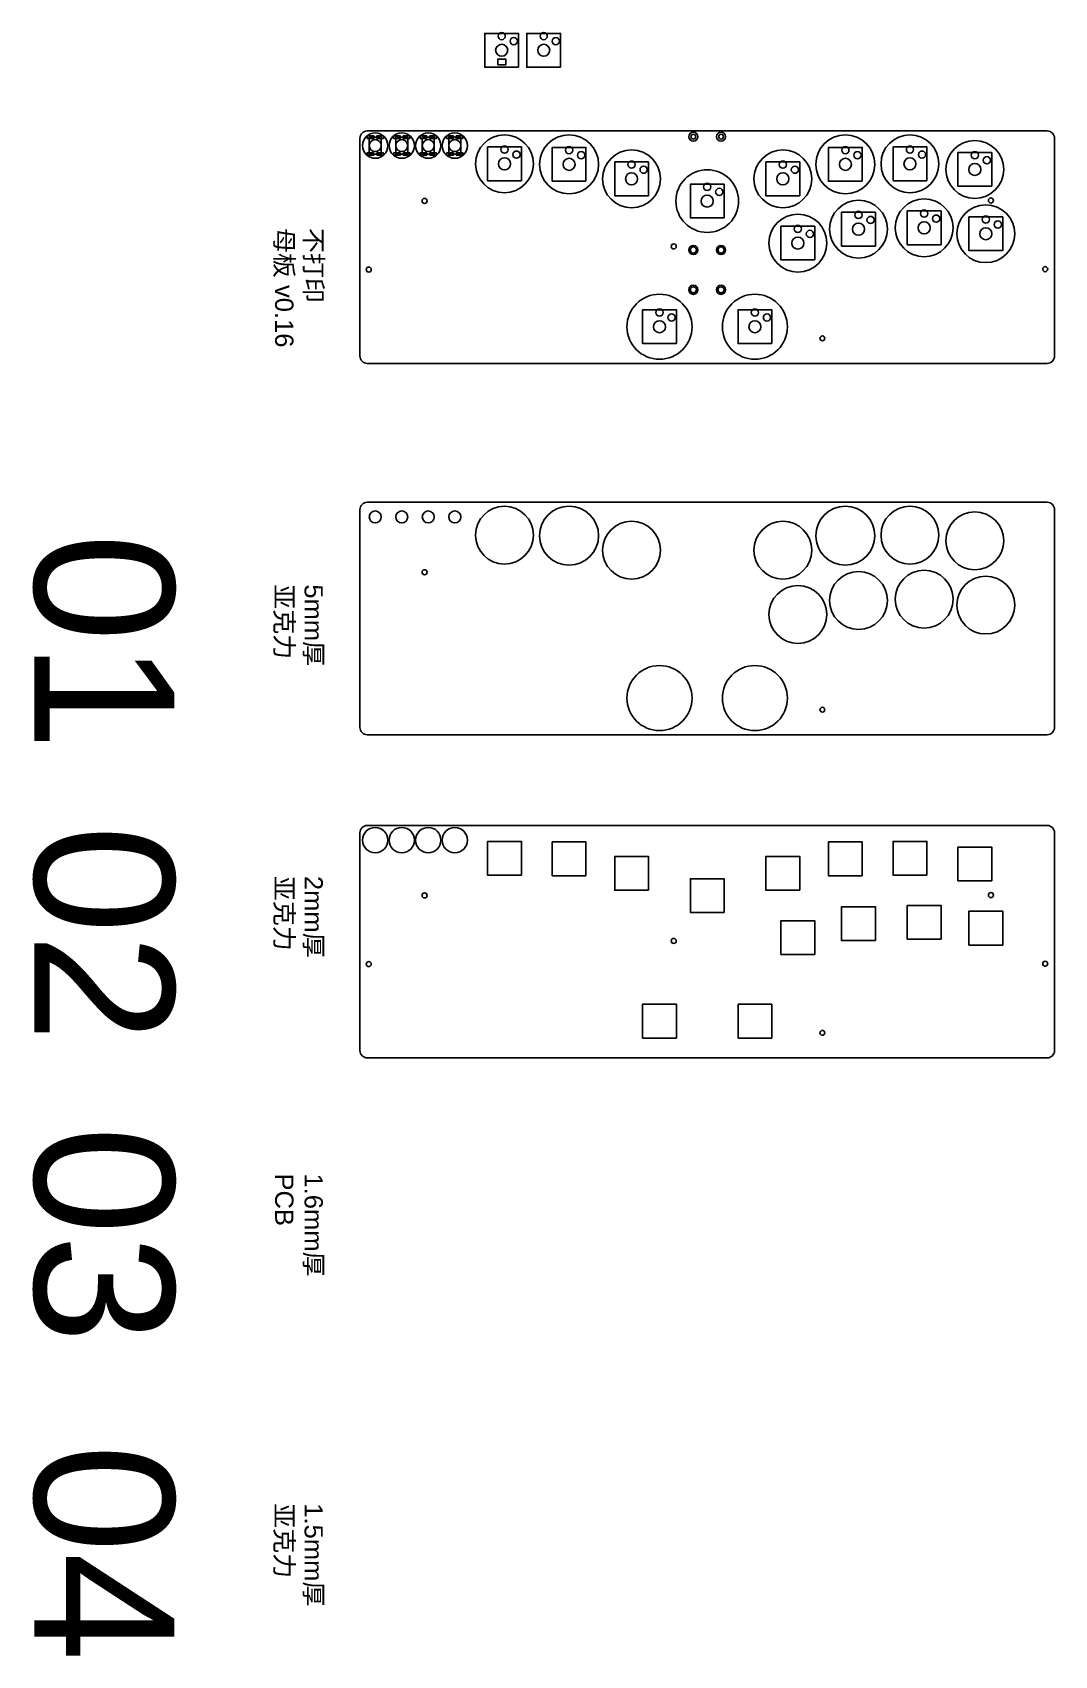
# Model space of a CAD drawing. Header units: millimetres. Extents: x 1891 to 2315, y 1390 to 2064.
import ezdxf

# ---------------------------------------------------------------- set-up
doc = ezdxf.new("R2010")
doc.units = ezdxf.units.MM
doc.layers.add('01 外壳', color=7, linetype='Continuous')
doc.layers.add('边框', color=7, linetype='Continuous')
doc.styles.get("Standard").update_dxf_attribs({"font": 'Arial.ttf'})

msp = doc.modelspace()

# ---------------------------------------------------------------- linework, layer by layer
at = {"transparency": 33554687}
for centre in [(2218.73, 1936.74), (2218.73, 1782.68), (2218.73, 1648.61)]:
    msp.add_circle(centre, 1, dxfattribs=at)
at = {"layer": '01 外壳', "transparency": 33554687}
for points in [[(2092.71, 2049.25), (2092.71, 2063.25), (2078.71, 2063.25), (2078.71, 2049.25)], [(2110.14, 2049.25), (2110.14, 2063.25), (2096.14, 2063.25), (2096.14, 2049.25)], [(2084.16, 2050.16), (2084.16, 2052.6), (2087.37, 2052.6), (2087.37, 2050.16)], [(2029.86, 2019.71), (2032.66, 2019.71), (2032.66, 2020.71), (2029.86, 2020.71)], [(2030.76, 2013.21), (2035.76, 2013.21), (2035.76, 2020.21), (2030.76, 2020.21)], [(2033.86, 2019.71), (2036.66, 2019.71), (2036.66, 2020.71), (2033.86, 2020.71)], [(2040.86, 2019.71), (2043.66, 2019.71), (2043.66, 2020.71), (2040.86, 2020.71)], [(2041.76, 2013.21), (2046.76, 2013.21), (2046.76, 2020.21), (2041.76, 2020.21)], [(2044.86, 2019.71), (2047.66, 2019.71), (2047.66, 2020.71), (2044.86, 2020.71)], [(2051.86, 2019.71), (2054.66, 2019.71), (2054.66, 2020.71), (2051.86, 2020.71)], [(2052.76, 2013.21), (2057.76, 2013.21), (2057.76, 2020.21), (2052.76, 2020.21)], [(2055.86, 2019.71), (2058.66, 2019.71), (2058.66, 2020.71), (2055.86, 2020.71)], [(2062.86, 2019.71), (2065.66, 2019.71), (2065.66, 2020.71), (2062.86, 2020.71)], [(2063.76, 2013.21), (2068.76, 2013.21), (2068.76, 2020.21), (2063.76, 2020.21)], [(2066.86, 2019.71), (2069.66, 2019.71), (2069.66, 2020.71), (2066.86, 2020.71)], [(2029.86, 2012.71), (2032.66, 2012.71), (2032.66, 2013.71), (2029.86, 2013.71)], [(2033.86, 2012.71), (2036.66, 2012.71), (2036.66, 2013.71), (2033.86, 2013.71)], [(2040.86, 2012.71), (2043.66, 2012.71), (2043.66, 2013.71), (2040.86, 2013.71)], [(2044.86, 2012.71), (2047.66, 2012.71), (2047.66, 2013.71), (2044.86, 2013.71)], [(2051.86, 2012.71), (2054.66, 2012.71), (2054.66, 2013.71), (2051.86, 2013.71)], [(2055.86, 2012.71), (2058.66, 2012.71), (2058.66, 2013.71), (2055.86, 2013.71)], [(2062.86, 2012.71), (2065.66, 2012.71), (2065.66, 2013.71), (2062.86, 2013.71)], [(2066.86, 2012.71), (2069.66, 2012.71), (2069.66, 2013.71), (2066.86, 2013.71)], [(2093.87, 2002.16), (2093.87, 2016.16), (2079.87, 2016.16), (2079.87, 2002.16)], [(2120.66, 2001.94), (2120.66, 2015.94), (2106.66, 2015.94), (2106.66, 2001.94)], [(2235.26, 2001.94), (2235.26, 2015.94), (2221.26, 2015.94), (2221.26, 2001.94)], [(2262.05, 2002.16), (2262.05, 2016.16), (2248.05, 2016.16), (2248.05, 2002.16)], [(2288.95, 1999.83), (2288.95, 2013.83), (2274.95, 2013.83), (2274.95, 1999.83)], [(2146.59, 1995.92), (2146.59, 2009.92), (2132.59, 2009.92), (2132.59, 1995.92)], [(2209.33, 1995.92), (2209.33, 2009.92), (2195.33, 2009.92), (2195.33, 1995.92)], [(2177.96, 1986.7), (2177.96, 2000.7), (2163.96, 2000.7), (2163.96, 1986.7)], [(2240.71, 1975.05), (2240.71, 1989.05), (2226.71, 1989.05), (2226.71, 1975.05)], [(2267.94, 1975.61), (2267.94, 1989.61), (2253.94, 1989.61), (2253.94, 1975.61)], [(2293.51, 1973.16), (2293.51, 1987.16), (2279.51, 1987.16), (2279.51, 1973.16)], [(2215.56, 1969.27), (2215.56, 1983.27), (2201.56, 1983.27), (2201.56, 1969.27)], [(2158.18, 1934.58), (2158.18, 1948.58), (2144.18, 1948.58), (2144.18, 1934.58)], [(2197.74, 1934.58), (2197.74, 1948.58), (2183.74, 1948.58), (2183.74, 1934.58)], [(2093.87, 1714.04), (2093.87, 1728.04), (2079.87, 1728.04), (2079.87, 1714.04)], [(2120.66, 1713.81), (2120.66, 1727.81), (2106.66, 1727.81), (2106.66, 1713.81)], [(2235.26, 1713.81), (2235.26, 1727.81), (2221.26, 1727.81), (2221.26, 1713.81)], [(2262.05, 1714.04), (2262.05, 1728.04), (2248.05, 1728.04), (2248.05, 1714.04)], [(2288.95, 1711.7), (2288.95, 1725.7), (2274.95, 1725.7), (2274.95, 1711.7)], [(2146.59, 1707.8), (2146.59, 1721.8), (2132.59, 1721.8), (2132.59, 1707.8)], [(2209.33, 1707.8), (2209.33, 1721.8), (2195.33, 1721.8), (2195.33, 1707.8)], [(2177.96, 1698.57), (2177.96, 1712.57), (2163.96, 1712.57), (2163.96, 1698.57)], [(2240.71, 1686.92), (2240.71, 1700.92), (2226.71, 1700.92), (2226.71, 1686.92)], [(2267.94, 1687.48), (2267.94, 1701.48), (2253.94, 1701.48), (2253.94, 1687.48)], [(2293.51, 1685.04), (2293.51, 1699.04), (2279.51, 1699.04), (2279.51, 1685.04)], [(2215.56, 1681.14), (2215.56, 1695.14), (2201.56, 1695.14), (2201.56, 1681.14)], [(2158.18, 1646.46), (2158.18, 1660.46), (2144.18, 1660.46), (2144.18, 1646.46)], [(2197.74, 1646.46), (2197.74, 1660.46), (2183.74, 1660.46), (2183.74, 1646.46)]]:
    msp.add_lwpolyline(points, close=True, dxfattribs=at)
for points in [[(2026.91, 2019.78, -0.414214), (2029.91, 2022.78), (2312.01, 2022.78, -0.414214), (2315.01, 2019.78), (2315.01, 1929.38, -0.414214), (2312.01, 1926.38), (2029.91, 1926.38, -0.414214), (2026.91, 1929.38)], [(2026.91, 1865.72, -0.414214), (2029.91, 1868.72), (2312.01, 1868.72, -0.414214), (2315.01, 1865.72), (2315.01, 1775.32, -0.414214), (2312.01, 1772.32), (2029.91, 1772.32, -0.414214), (2026.91, 1775.32)], [(2026.91, 1731.65, -0.414214), (2029.91, 1734.65), (2312.01, 1734.65, -0.414214), (2315.01, 1731.65), (2315.01, 1641.25, -0.414214), (2312.01, 1638.25), (2029.91, 1638.25, -0.414214), (2026.91, 1641.25)]]:
    msp.add_lwpolyline(points, format="xyb", close=True, dxfattribs=at)
for centre, radius in [((2085.71, 2062.15), 1.5), ((2090.71, 2060.05), 1.5), ((2103.14, 2062.15), 1.5), ((2108.14, 2060.05), 1.5), ((2085.71, 2056.25), 2.5), ((2103.14, 2056.25), 2.5), ((2033.26, 2016.71), 5.25), ((2044.26, 2016.71), 5.25), ((2055.26, 2016.71), 5.25), ((2066.26, 2016.71), 5.25), ((2086.87, 2009.16), 12), ((2165.21, 2020.41), 1.9), ((2165.21, 2020.41), 1), ((2176.71, 2020.41), 1.9), ((2176.71, 2020.41), 1), ((2255.05, 2009.16), 12), ((2033.26, 2016.71), 2.5), ((2044.26, 2016.71), 2.5), ((2055.26, 2016.71), 2.5), ((2066.26, 2016.71), 2.5), ((2086.87, 2015.06), 1.5), ((2091.87, 2012.96), 1.5), ((2113.66, 2014.84), 1.5), ((2118.66, 2012.74), 1.5), ((2139.59, 2002.92), 12), ((2202.33, 2002.92), 12), ((2228.26, 2014.84), 1.5), ((2228.26, 2014.84), 1.5), ((2233.26, 2012.74), 1.5), ((2255.05, 2015.06), 1.5), ((2255.05, 2015.06), 1.5), ((2260.05, 2012.96), 1.5), ((2281.95, 2006.83), 12), ((2281.95, 2012.73), 1.5), ((2086.87, 2009.16), 2.5), ((2113.66, 2008.94), 2.5), ((2139.59, 2008.82), 1.5), ((2144.59, 2006.72), 1.5), ((2170.96, 1993.7), 13), ((2202.33, 2008.82), 1.5), ((2207.33, 2006.72), 1.5), ((2228.26, 2008.94), 2.5), ((2255.05, 2009.16), 2.5), ((2281.95, 2006.83), 2.5), ((2286.95, 2010.63), 1.5), ((2139.59, 2002.92), 2.5), ((2170.96, 1999.6), 1.5), ((2202.33, 2002.92), 2.5), ((2053.76, 1993.76), 1.05), ((2170.96, 1993.7), 2.5), ((2175.96, 1997.5), 1.5), ((2233.71, 1982.05), 12), ((2260.94, 1982.61), 12), ((2288.65, 1993.93), 1.05), ((2208.56, 1976.27), 12), ((2233.71, 1987.95), 1.5), ((2238.71, 1985.85), 1.5), ((2260.94, 1988.51), 1.5), ((2265.94, 1986.41), 1.5), ((2286.51, 1980.16), 12), ((2286.51, 1986.06), 1.5), ((2208.56, 1982.17), 1.5), ((2213.56, 1980.07), 1.5), ((2233.71, 1982.05), 2.5), ((2260.94, 1982.61), 2.5), ((2286.51, 1980.16), 2.5), ((2291.51, 1983.96), 1.5), ((2157.06, 1974.89), 1.05), ((2165.21, 1973.4), 1.9), ((2165.21, 1973.4), 1.25), ((2176.71, 1973.4), 1.9), ((2176.71, 1973.4), 1.25), ((2208.56, 1976.27), 2.5), ((2030.56, 1965.26), 1.05), ((2311.14, 1965.45), 1.05), ((2151.18, 1941.58), 13.5), ((2165.21, 1956.9), 1.9), ((2165.21, 1956.9), 1.25), ((2176.71, 1956.9), 1.9), ((2176.71, 1956.9), 1.25), ((2190.74, 1941.58), 13.5), ((2151.18, 1947.48), 1.5), ((2156.18, 1945.38), 1.5), ((2190.74, 1947.48), 1.5), ((2195.74, 1945.38), 1.5), ((2151.18, 1941.58), 2.5), ((2190.74, 1941.58), 2.5), ((2086.87, 1855.1), 12), ((2255.05, 1855.1), 12), ((2033.26, 1862.65), 2.5), ((2044.26, 1862.65), 2.5), ((2055.26, 1862.65), 2.5), ((2066.26, 1862.65), 2.5), ((2139.59, 1848.86), 12), ((2202.33, 1848.86), 12), ((2281.95, 1852.77), 12), ((2053.76, 1839.7), 1.05), ((2233.71, 1827.99), 12), ((2260.94, 1828.54), 12), ((2208.56, 1822.2), 12), ((2286.51, 1826.1), 12), ((2151.18, 1787.52), 13.5), ((2190.74, 1787.52), 13.5), ((2033.26, 1728.58), 5.25), ((2044.26, 1728.58), 5.25), ((2055.26, 1728.58), 5.25), ((2066.26, 1728.58), 5.25), ((2053.76, 1705.63), 1.05), ((2288.65, 1705.8), 1.05), ((2157.06, 1686.77), 1.05), ((2030.56, 1677.13), 1.05), ((2311.14, 1677.32), 1.05)]:
    msp.add_circle(centre, radius, dxfattribs=at)
at = {"layer": '边框', "transparency": 33554687}
for centre in [(2113.66, 2008.94), (2228.26, 2008.94), (2113.66, 1854.88), (2228.26, 1854.88)]:
    msp.add_circle(centre, 12.25, dxfattribs=at)

# ---------------------------------------------------------------- texts
at = {"layer": '01 外壳', "transparency": 33554687}
for s, height, p in [('母板 v0.16', 7.587, (1991.75, 1982.53)), ('不打印', 7.587, (2003.94, 1982.53)), ('01', 57.987, (1891.92, 1855.88)), ('亚克力', 7.587, (1991.75, 1834.7)), ('5mm厚', 7.587, (2003.94, 1834.7)), ('02', 57.987, (1891.92, 1734.83)), ('亚克力', 7.587, (1991.75, 1713.74)), ('2mm厚', 7.587, (2003.94, 1713.74)), ('03', 57.987, (1891.92, 1609.94)), ('PCB', 7.587, (1991.75, 1590.28)), ('1.6mm厚', 7.587, (2003.94, 1590.28)), ('04', 57.987, (1891.92, 1478.01)), ('亚克力', 7.587, (1991.75, 1453.45)), ('1.5mm厚', 7.587, (2003.94, 1453.45))]:
    msp.add_text(s, height=height, rotation=270, dxfattribs=at).set_placement(p)

doc.saveas('drawing.dxf')
